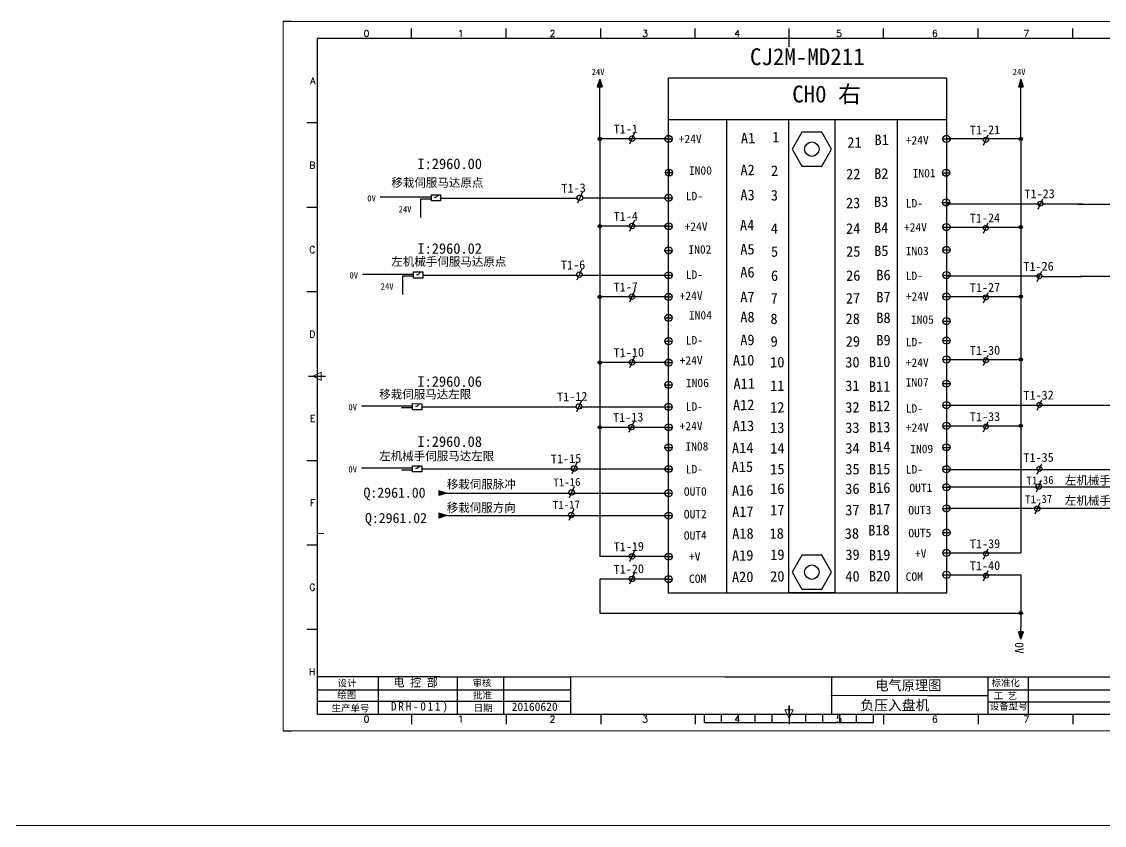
# Model space of a CAD drawing. Extents: x 2368 to 9674, y -1476 to 1321.
# Drawn here: x 2972 to 3614, y -358 to 118 of the extents above; entities that cross this region are included whole.
import ezdxf
from ezdxf.enums import TextEntityAlignment as Align

# ---------------------------------------------------------------- set-up
doc = ezdxf.new("R2010")
doc.units = 0
doc.header["$MEASUREMENT"] = 0
doc.linetypes.add('ACAD_ISO02W100', pattern=[15, 12, -3])
doc.layers.add('AE_BOR', color=1, linetype='Continuous')
doc.layers.add('SYMS', color=7, linetype='Continuous')
doc.styles.add('1', font='', dxfattribs={"height": 3.5})
doc.styles.add('WD', font='romans.shx', dxfattribs={"bigfont": 'gbcbig.shx'})
doc.styles.add('工程字', font='')
doc.styles.get('1').set_extended_font_data('FangSong_GB2312')
doc.styles.get('工程字').set_extended_font_data('SimSun')

# ---------------------------------------------------------------- blocks, each defined once
blk = doc.blocks.new('WDDOT')
blk.add_hatch(color=256).paths.add_polyline_path([(0.5, 0, 1), (-0.5, 0, 1)])
blk.add_circle((0, 0), 0.5)
blk = doc.blocks.new('gb_a2_a')
for p, q in [((584, 410), (25, 410)), ((25, 410), (25, 10)), ((584, 10), (584, 410)), ((25, 10), (584, 10))]:
    blk.add_line(p, q)
at = {"lineweight": 9, "ltscale": 0.1}
blk.add_line((25, 116.86), (29, 116.86), dxfattribs=at)
at = {"layer": 'AE_BOR', "lineweight": 30}
for p, q in [((10, 420), (4.93, 420)), ((594, 420), (584, 420)), ((4.93, 0), (10, 0)), ((594, 0), (584, 0))]:
    blk.add_line(p, q, dxfattribs=at)
at = {"layer": 'AE_BOR', "color": 1, "lineweight": 15}
for p, q in [((4.93, 420), (598.93, 420)), ((4.93, 0), (4.93, 420)), ((598.93, 420), (598.93, 0)), ((22.5, 210), (27.5, 212.5)), ((27.5, 212.5), (27.5, 207.5)), ((27.5, 207.5), (22.5, 210)), ((304.5, 7.5), (302, 12.5)), ((302, 12.5), (307, 12.5)), ((307, 12.5), (304.5, 7.5)), ((598.93, 0), (4.93, 0))]:
    blk.add_line(p, q, dxfattribs=at)
at = {"layer": 'AE_BOR'}
for p, q in [((81, 410), (81, 416)), ((137, 410), (137, 416)), ((193, 410), (193, 416)), ((249, 410), (249, 416)), ((304.5, 410), (304.5, 416)), ((360.5, 410), (360.5, 416)), ((416.5, 410), (416.5, 416)), ((472.5, 410), (472.5, 416)), ((528.5, 410), (528.5, 416)), ((25, 360), (19, 360)), ((584, 360), (590, 360)), ((25, 310), (19, 310)), ((584, 310), (590, 310)), ((25, 260), (19, 260)), ((584, 260), (590, 260)), ((25, 160), (19, 160)), ((584, 160), (590, 160)), ((25, 110), (19, 110)), ((584, 110), (590, 110)), ((25, 60), (19, 60)), ((584, 60), (590, 60)), ((81, 10), (81, 4)), ((137, 10), (137, 4)), ((193, 10), (193, 4)), ((249, 10), (249, 4)), ((304.5, 10), (304.5, 4)), ((360.5, 10), (360.5, 4)), ((416.5, 10), (416.5, 4)), ((472.5, 10), (472.5, 4)), ((528.5, 10), (528.5, 4))]:
    blk.add_line(p, q, dxfattribs=at)
at = {"layer": 'AE_BOR', "color": 2, "lineweight": 30}
for p, q in [((304.5, 405), (304.5, 415)), ((20, 210), (30, 210)), ((579, 210), (589, 210)), ((304.5, 10), (304.5, 15)), ((304.5, 15), (304.5, 5)), ((254.5, 5), (254.5, 10)), ((264.5, 5), (264.5, 10)), ((274.5, 5), (274.5, 10)), ((284.5, 5), (284.5, 10)), ((294.5, 5), (294.5, 10)), ((304.5, 10), (304.5, 5)), ((314.5, 5), (314.5, 10)), ((324.5, 5), (324.5, 10)), ((334.5, 5), (334.5, 10)), ((344.5, 5), (344.5, 10)), ((354.5, 5), (354.5, 10)), ((254.5, 5), (354.5, 5))]:
    blk.add_line(p, q, dxfattribs=at)
at = {"layer": 'AE_BOR', "style": 'WD'}
for s, p in [('0', (54.27, 411)), ('1', (110.12, 411)), ('2', (164.42, 411)), ('3', (219.22, 411)), ('4', (273.82, 411)), ('5', (334.12, 411)), ('6', (390.81, 411)), ('7', (445.01, 411)), ('8', (501.67, 411)), ('9', (559.4, 411)), ('0', (54.27, 5)), ('1', (110.12, 5)), ('2', (164.42, 5)), ('3', (219.22, 5)), ('4', (273.82, 5)), ('5', (334.12, 5)), ('6', (390.81, 5)), ('7', (445.01, 5)), ('8', (501.67, 5)), ('9', (559.4, 5))]:
    blk.add_text(s, height=4, dxfattribs=at).set_placement(p, align=Align.CENTER)
for s, p in [('A', (24, 385)), ('A', (588.05, 385)), ('B', (24, 335)), ('B', (587.67, 335)), ('C', (24, 285)), ('C', (587.86, 285)), ('D', (24, 235)), ('D', (587.67, 235)), ('E', (24, 185)), ('E', (587.48, 185)), ('F', (24, 135)), ('F', (587.48, 135)), ('F', (587.48, 135)), ('G', (24, 85)), ('G', (587.48, 84.56)), ('H', (24, 35)), ('H', (587.67, 35))]:
    blk.add_text(s, height=4, dxfattribs=at).set_placement(p, align=Align.MIDDLE_RIGHT)

msp = doc.modelspace()

# ---------------------------------------------------------------- hatches: boundary and pattern name
for points in [[(3314.77358, 84.18992), (3316.18836, 79.77523), (3313.35881, 79.77523)], [(3564.11026, 84.18992), (3565.52504, 79.77523), (3562.69548, 79.77523)], [(3223.97174, -160.89219), (3219.55704, -162.30696), (3219.55704, -159.47741)], [(3223.97174, -174.23095), (3219.55704, -175.64573), (3219.55704, -172.81617)], [(3564.22879, -247.41598), (3562.81401, -243.00129), (3565.64357, -243.00129)]]:
    msp.add_hatch(color=256).paths.add_polyline_path(points)
h = msp.add_hatch(color=256)
edge = h.paths.add_edge_path()
edge.add_arc((3314.77358, 48.87278), 0.9815, 0, 360)
h = msp.add_hatch(color=256)
edge = h.paths.add_edge_path()
edge.add_arc((3564.11026, 48.858), 0.9815, 0, 360)
h = msp.add_hatch(color=256)
edge = h.paths.add_edge_path()
edge.add_arc((3314.77358, -2.87779), 0.9815, 0, 360)
h = msp.add_hatch(color=256)
edge = h.paths.add_edge_path()
edge.add_arc((3564.11026, -3.31922), 0.9815, 0, 360)
h = msp.add_hatch(color=256)
edge = h.paths.add_edge_path()
edge.add_arc((3314.77358, -44.70688), 0.9815, 0, 360)
h = msp.add_hatch(color=256)
edge = h.paths.add_edge_path()
edge.add_arc((3564.11026, -44.51248), 0.9815, 0, 360)
h = msp.add_hatch(color=256)
edge = h.paths.add_edge_path()
edge.add_arc((3314.77358, -83.58208), 0.9815, 0, 360)
h = msp.add_hatch(color=256)
edge = h.paths.add_edge_path()
edge.add_arc((3564.11026, -81.74919), 0.9815, 0, 360)
h = msp.add_hatch(color=256)
edge = h.paths.add_edge_path()
edge.add_arc((3314.77358, -121.92654), 0.9815, 0, 360)
h = msp.add_hatch(color=256)
edge = h.paths.add_edge_path()
edge.add_arc((3564.11026, -120.99313), 0.9815, 0, 360)
h = msp.add_hatch(color=256)
edge = h.paths.add_edge_path()
edge.add_arc((3564.11026, -231.9212), 0.9815, 0, 360)

# ---------------------------------------------------------------- linework, layer by layer
for p, q in [((3314.77358, 84.18992), (3313.35881, 79.77523)), ((3314.77358, 84.18992), (3316.18836, 79.77523)), ((3564.11026, 84.18992), (3562.69548, 79.77523)), ((3564.11026, 84.18992), (3565.52504, 79.77523)), ((3313.35881, 79.77523), (3316.18836, 79.77523)), ((3314.77358, 48.858), (3314.77358, 79.77523)), ((3562.69548, 79.77523), (3565.52504, 79.77523)), ((3564.11026, 48.858), (3564.11026, 79.77523)), ((3355.5478, 60.34545), (3520.0968, 60.34545)), ((3335.436, 52.50679), (3332.42311, 45.76276)), ((3542.06049, 45.20554), (3544.89481, 51.33757)), ((3356.09841, 48.858), (3314.77358, 48.858)), ((3314.77358, 48.858), (3314.77358, -2.87779)), ((3564.11026, 48.858), (3520.0968, 48.84411)), ((3564.11026, 48.858), (3564.11026, -3.31922)), ((3215.11079, 14.35228), (3184.83806, 14.35228)), ((3215.10493, 12.16395), (3215.11463, 15.78524)), ((3215.11463, 15.78524), (3220.54023, 15.77071)), ((3220.54023, 15.77071), (3220.53054, 12.14942)), ((3220.53496, 13.8014), (3277.26344, 13.8014)), ((3275.80658, 13.76715), (3301.73059, 13.76715)), ((3304.54166, 17.50871), (3301.52878, 10.76468)), ((3356.2031, 13.85992), (3304.54166, 13.85992)), ((3574.39774, 7.33058), (3577.23205, 13.46261)), ((3220.53054, 12.14942), (3215.10493, 12.16395)), ((3519.90886, 10.45385), (3575.84136, 10.45385)), ((3576.63031, 10.35504), (3600.71679, 10.35504)), ((3597.84816, 10.22359), (3640.39022, 10.22359)), ((3335.436, 0.77099), (3332.42311, -5.97303)), ((3355.8231, -2.87779), (3314.77358, -2.87779)), ((3314.77358, -2.87779), (3314.77358, -198.50468)), ((3520.0968, -3.31922), (3564.11026, -3.31922)), ((3542.06049, -6.96474), (3544.89481, -0.83271)), ((3564.11026, -3.31922), (3564.11026, -196.26363)), ((3204.55649, -31.32537), (3174.28375, -31.32537)), ((3204.55063, -33.5137), (3204.56033, -29.89241)), ((3204.56033, -29.89241), (3209.98593, -29.90693)), ((3209.98593, -29.90693), (3209.97623, -33.52823)), ((3275.49264, -31.77021), (3301.72908, -31.77021)), ((3304.22772, -28.02866), (3301.21483, -34.77268)), ((3355.8231, -31.93357), (3303.32849, -31.93357)), ((3573.78142, -35.61952), (3576.61574, -29.48749)), ((3209.97623, -33.52823), (3204.55063, -33.5137)), ((3520.0968, -32.29216), (3575.31938, -32.29216)), ((3576.07282, -32.64409), (3600.10047, -32.64409)), ((3640.26443, -32.6133), (3599.30605, -32.55315)), ((3314.77358, -44.70688), (3314.77358, -44.70688)), ((3335.436, -41.0581), (3332.42311, -47.80212)), ((3542.06049, -48.158), (3544.89481, -42.02597)), ((3564.11026, -44.51248), (3564.11026, -44.51248)), ((3335.436, -79.9333), (3332.42311, -86.67732)), ((3542.06049, -85.39471), (3544.89481, -79.26268)), ((3564.11026, -81.74919), (3564.11026, -81.74919)), ((3314.77358, -83.58208), (3314.77358, -83.58208)), ((3203.95441, -111.52449), (3203.9641, -107.9032)), ((3203.9641, -107.9032), (3209.38971, -107.91773)), ((3209.38971, -107.91773), (3209.38001, -111.53902)), ((3303.95241, -106.06659), (3300.93953, -112.81062)), ((3520.0968, -108.87191), (3600.11041, -108.87191)), ((3573.78142, -111.80087), (3576.61574, -105.66884)), ((3203.96027, -109.33616), (3173.68753, -109.33616)), ((3209.38001, -111.53902), (3203.95441, -111.52449)), ((3209.38486, -109.72837), (3279.47504, -109.79567)), ((3275.21734, -109.80814), (3301.09023, -109.80814)), ((3355.5478, -109.97151), (3303.05319, -109.97151)), ((3335.08777, -118.27775), (3332.07489, -125.02178)), ((3542.06049, -124.63865), (3544.89481, -118.50662)), ((3564.11026, -120.99313), (3564.11026, -120.99313)), ((3314.77358, -121.92654), (3314.77358, -121.92654)), ((3203.96027, -146.13346), (3173.68753, -146.13346)), ((3203.95441, -148.32179), (3203.9641, -144.7005)), ((3203.9641, -144.7005), (3209.38971, -144.71503)), ((3209.38971, -144.71503), (3209.38001, -148.33632)), ((3209.38486, -146.52567), (3282.26501, -146.59297)), ((3275.21734, -146.54366), (3301.28372, -146.54366)), ((3301.17986, -142.80211), (3298.16697, -149.54613)), ((3355.5478, -146.70702), (3300.78752, -146.70702)), ((3520.0968, -146.84621), (3600.11041, -146.84621)), ((3573.78142, -149.69756), (3576.61574, -143.56553)), ((3209.38001, -148.33632), (3203.95441, -148.32179)), ((3576.26569, -153.48675), (3573.25281, -160.23078)), ((3223.97174, -160.89219), (3219.55704, -159.47741)), ((3219.55704, -159.47741), (3219.55704, -162.30696)), ((3299.73258, -156.98727), (3296.71969, -163.73129)), ((3649.67287, -157.39167), (3520.0968, -157.39167)), ((3223.97174, -160.89219), (3219.55704, -162.30696)), ((3223.97174, -160.89219), (3355.5478, -160.89219)), ((3575.39845, -166.57284), (3572.38556, -173.31687)), ((3223.97174, -174.23095), (3219.55704, -172.81617)), ((3219.55704, -172.81617), (3219.55704, -175.64573)), ((3299.44351, -170.32603), (3296.43062, -177.07006)), ((3649.67287, -169.93423), (3520.0968, -169.93423)), ((3223.97174, -174.23095), (3219.55704, -175.64573)), ((3223.97174, -174.23095), (3355.5478, -174.23095)), ((3355.5478, -198.50468), (3314.77358, -198.50468)), ((3335.436, -194.85589), (3332.42311, -201.59992)), ((3520.12465, -196.26363), (3564.11026, -196.26363)), ((3542.07442, -199.90915), (3544.90873, -193.77712)), ((3335.436, -208.1512), (3332.42311, -214.89523)), ((3520.0968, -209.25561), (3564.11026, -209.25561)), ((3542.07442, -212.90113), (3544.90873, -206.7691)), ((3564.11026, -209.25561), (3564.11026, -240.45691)), ((3355.5478, -211.79998), (3314.77358, -211.79998)), ((3314.77358, -211.79998), (3314.77358, -231.9212)), ((3564.11026, -231.9212), (3564.11026, -231.9212)), ((3564.22879, -247.41598), (3562.81401, -243.00129)), ((3565.64357, -243.00129), (3562.81401, -243.00129)), ((3564.11026, -243.00129), (3564.11026, -240.45691)), ((3564.22879, -247.41598), (3565.64357, -243.00129)), ((3219.82611, -269.68951), (3147.39512, -269.68951)), ((3147.39512, -269.68951), (3147.39512, -291.68661)), ((3183.66859, -269.68951), (3183.66859, -291.68661)), ((3219.82611, -269.68951), (3297.43722, -269.68951)), ((3230.4306, -269.68951), (3230.4306, -291.68661)), ((3257.87675, -269.68951), (3257.87675, -291.68951)), ((3297.43722, -269.68951), (3297.43722, -291.68661)), ((3388.92828, -269.68951), (3508.82828, -269.68951)), ((3451.99367, -269.68951), (3451.99367, -291.68661)), ((3508.82828, -269.68951), (3646.39946, -269.68951)), ((3544.62283, -269.68951), (3544.62283, -291.68661)), ((3508.82828, -280.68951), (3544.59191, -280.68951)), ((3147.39512, -291.68661), (3706.39512, -291.68661))]:
    msp.add_line(p, q)
at = {"lineweight": -3}
for p, q in [((3389.90278, 60.34545), (3389.90278, -220.22624)), ((3490.84104, 60.34545), (3490.84104, -220.22624)), ((3353.42776, 48.858), (3357.66785, 48.858)), ((3355.5478, 50.97805), (3355.5478, 46.73796)), ((3517.97676, 48.84411), (3522.21685, 48.84411)), ((3520.0968, 50.96416), (3520.0968, 46.72407)), ((3353.70306, 28.89992), (3357.94315, 28.89992)), ((3355.8231, 31.01997), (3355.8231, 26.77988)), ((3517.78881, 28.8361), (3522.0289, 28.8361)), ((3519.90886, 30.95614), (3519.90886, 26.71605)), ((3353.42776, 14.01528), (3357.66785, 14.01528)), ((3355.5478, 16.13532), (3355.5478, 11.89523)), ((3519.90886, 13.4006), (3519.90886, 9.16051)), ((3517.78881, 11.28055), (3522.0289, 11.28055)), ((3353.42776, -2.87779), (3357.66785, -2.87779)), ((3355.5478, -0.75775), (3355.5478, -4.99783)), ((3517.97676, -3.31922), (3522.21685, -3.31922)), ((3520.0968, -1.19917), (3520.0968, -5.43926)), ((3353.42776, -17.16357), (3357.66785, -17.16357)), ((3355.5478, -15.04353), (3355.5478, -19.28362)), ((3517.97676, -16.88216), (3522.21685, -16.88216)), ((3520.0968, -14.76212), (3520.0968, -19.00221)), ((3209.97623, -31.76736), (3279.47584, -31.76736)), ((3353.42776, -31.89429), (3357.66785, -31.89429)), ((3355.5478, -29.77424), (3355.5478, -34.01433)), ((3517.97676, -31.78738), (3522.21685, -31.78738)), ((3520.0968, -29.66733), (3520.0968, -33.90742)), ((3355.5478, -44.70688), (3314.77358, -44.70688)), ((3353.42776, -44.70688), (3357.66785, -44.70688)), ((3355.5478, -42.58684), (3355.5478, -46.82692)), ((3517.97676, -44.51248), (3522.21685, -44.51248)), ((3520.0968, -42.39244), (3520.0968, -46.63253)), ((3520.0968, -44.51248), (3564.11026, -44.51248)), ((3353.42776, -57.14262), (3357.66785, -57.14262)), ((3355.5478, -55.02258), (3355.5478, -59.26267)), ((3520.0968, -56.89907), (3520.0968, -61.13916)), ((3517.97676, -59.01911), (3522.21685, -59.01911)), ((3355.5478, -68.77726), (3355.5478, -73.01735)), ((3520.0968, -68.43105), (3520.0968, -72.67114)), ((3353.42776, -70.89731), (3357.66785, -70.89731)), ((3517.97676, -70.55109), (3522.21685, -70.55109)), ((3355.5478, -81.46203), (3355.5478, -85.70212)), ((3517.97676, -81.74919), (3522.21685, -81.74919)), ((3520.0968, -79.62915), (3520.0968, -83.86924)), ((3520.0968, -81.74919), (3564.11026, -81.74919)), ((3355.5478, -83.58208), (3314.77358, -83.58208)), ((3353.42776, -83.58208), (3357.66785, -83.58208)), ((3355.5478, -94.65146), (3355.5478, -98.89155)), ((3517.97676, -96.05191), (3522.21685, -96.05191)), ((3520.0968, -93.93186), (3520.0968, -98.17195)), ((3353.42776, -96.77151), (3357.66785, -96.77151)), ((3355.5478, -107.65247), (3355.5478, -111.89256)), ((3517.97676, -108.77703), (3522.21685, -108.77703)), ((3520.0968, -106.65698), (3520.0968, -110.89707)), ((3353.42776, -109.77252), (3357.66785, -109.77252)), ((3355.5478, -119.80649), (3355.5478, -124.04658)), ((3517.97676, -120.99313), (3522.21685, -120.99313)), ((3520.0968, -118.87309), (3520.0968, -123.11318)), ((3520.0968, -120.99313), (3564.11026, -120.99313)), ((3355.5478, -121.92654), (3314.77358, -121.92654)), ((3353.42776, -121.92654), (3357.66785, -121.92654)), ((3353.42776, -133.79702), (3357.66785, -133.79702)), ((3355.5478, -131.67698), (3355.5478, -135.91707)), ((3517.97676, -133.78621), (3522.21685, -133.78621)), ((3520.0968, -131.66616), (3520.0968, -135.90625)), ((3353.42776, -146.60961), (3357.66785, -146.60961)), ((3355.5478, -144.48957), (3355.5478, -148.72966)), ((3517.97676, -146.76582), (3522.21685, -146.76582)), ((3520.0968, -144.64578), (3520.0968, -148.88587)), ((3355.5478, -158.77214), (3355.5478, -163.01223)), ((3517.97676, -157.39167), (3522.21685, -157.39167)), ((3520.0968, -155.27162), (3520.0968, -159.51171)), ((3353.42776, -160.89219), (3357.66785, -160.89219)), ((3355.5478, -172.1109), (3355.5478, -176.35099)), ((3517.97676, -169.93423), (3522.21685, -169.93423)), ((3520.0968, -167.81418), (3520.0968, -172.05427)), ((3353.42776, -174.23095), (3357.66785, -174.23095)), ((3517.97676, -184.27736), (3522.21685, -184.27736)), ((3520.0968, -182.15732), (3520.0968, -186.39741)), ((3353.42776, -198.50468), (3357.66785, -198.50468)), ((3355.5478, -196.38463), (3355.5478, -200.62472)), ((3518.00461, -196.26363), (3522.24469, -196.26363)), ((3520.12465, -194.14358), (3520.12465, -198.38367)), ((3355.5478, -209.67994), (3355.5478, -213.92003)), ((3518.00461, -209.25561), (3522.24469, -209.25561)), ((3520.12465, -207.13556), (3520.12465, -211.37565)), ((3353.42776, -211.79998), (3357.66785, -211.79998)), ((3314.77358, -231.9212), (3564.11026, -231.9212))]:
    msp.add_line(p, q, dxfattribs=at)
at = {"linetype": 'ACAD_ISO02W100'}
for p, q in [((3215.10788, 13.26311), (3208.59008, 13.28056)), ((3208.63453, 13.28044), (3208.60544, 2.41798)), ((3216.86974, 14.34757), (3217.9176, 14.34476)), ((3217.9176, 14.34476), (3219.15656, 15.623)), ((3206.31544, -31.33008), (3207.3633, -31.33288)), ((3207.3633, -31.33288), (3208.60226, -30.05464)), ((3198.03578, -32.39708), (3198.00669, -43.25955)), ((3204.55357, -32.41453), (3198.03578, -32.39708)), ((3206.76708, -109.34368), (3208.00603, -108.06544)), ((3203.95735, -110.42533), (3197.43956, -110.40787)), ((3205.71922, -109.34087), (3206.76708, -109.34368)), ((3203.95735, -147.22263), (3197.43956, -147.20517)), ((3205.71922, -146.13817), (3206.76708, -146.14098)), ((3206.76708, -146.14098), (3208.00603, -144.86274))]:
    msp.add_line(p, q, dxfattribs=at)
at = {"lineweight": -3, "ltscale": 0.5}
for p, q in [((3597.71791, -108.87538), (3639.99492, -108.87538)), ((3599.11452, -146.86359), (3640.00821, -146.86359))]:
    msp.add_line(p, q, dxfattribs=at)
at = {"lineweight": 9, "ltscale": 0.1}
for p, q in [((3297.43722, -269.68951), (3388.92828, -269.68951)), ((3451.62549, -280.68951), (3508.82828, -280.68951))]:
    msp.add_line(p, q, dxfattribs=at)
at = {"color": 0, "ltscale": 2}
for p, q in [((3568.51066, -269.68951), (3568.51066, -291.68661)), ((3147.39512, -277.37327), (3297.43722, -277.31327)), ((3544.70459, -277.44457), (3706.39512, -277.38166)), ((3147.39512, -284.07105), (3297.43722, -284.07105)), ((3544.59191, -284.40997), (3706.39512, -284.40997))]:
    msp.add_line(p, q, dxfattribs=at)
at = {"lineweight": 0}
msp.add_line((4800.80667, -357.62209), (2367.8022, -357.62209), dxfattribs=at)
for points in [[(3355.5478, 85.1133), (3520.0968, 85.1133), (3520.0968, -220.22624), (3355.5478, -220.22624)], [(3426.70925, 60.34545), (3454.10684, 60.34545), (3454.10684, -219.83349), (3426.70925, -219.83349)], [(3434.53568, 52.9491), (3428.67252, 42.79381), (3434.53568, 32.63851), (3446.262, 32.63851), (3452.12516, 42.79381), (3446.262, 52.9491)], [(3434.53568, -197.5296), (3428.67252, -207.68489), (3434.53568, -217.84018), (3446.262, -217.84018), (3452.12516, -207.68489), (3446.262, -197.5296)]]:
    msp.add_lwpolyline(points, close=True)
for centre, radius in [((3314.77358, 48.87278), 0.9815), ((3440.39884, 42.79381), 4.2847), ((3564.11026, 48.858), 0.9815), ((3314.77358, -2.87779), 0.9815), ((3564.11026, -3.31922), 0.9815), ((3314.77358, -44.70688), 0.9815), ((3564.11026, -44.51248), 0.9815), ((3314.77358, -83.58208), 0.9815), ((3564.11026, -81.74919), 0.9815), ((3314.77358, -121.92654), 0.9815), ((3564.11026, -120.99313), 0.9815), ((3440.39884, -207.68489), 4.2847), ((3564.11026, -231.9212), 0.9815)]:
    msp.add_circle(centre, radius)
at = {"color": 6}
for centre, radius in [((3333.90221, 49.01007), 1.61389), ((3543.50412, 48.38527), 1.47601), ((3303.00787, 14.01199), 1.61389), ((3575.84136, 10.51031), 1.47601), ((3333.90221, -2.72572), 1.61389), ((3543.50412, -3.785), 1.47601), ((3302.69393, -31.52537), 1.61389), ((3575.22505, -32.43978), 1.47601), ((3333.90221, -44.55481), 1.61389), ((3543.50412, -44.97827), 1.47601), ((3333.90221, -83.43001), 1.61389), ((3543.50412, -82.21498), 1.47601), ((3302.41863, -109.56331), 1.61389), ((3575.22505, -108.62113), 1.47601), ((3333.55399, -121.77447), 1.61389), ((3543.50412, -121.45892), 1.47601), ((3299.64607, -146.29882), 1.61389), ((3575.22505, -146.51783), 1.47601), ((3298.19879, -160.48399), 1.61389), ((3574.73191, -156.98347), 1.61389), ((3297.90972, -173.82275), 1.61389), ((3573.86466, -170.06956), 1.61389), ((3333.90221, -198.35261), 1.61389), ((3543.51804, -196.72941), 1.47601), ((3333.90221, -211.64792), 1.61389), ((3543.51804, -209.72139), 1.47601)]:
    msp.add_circle(centre, radius, dxfattribs=at)
at = {"lineweight": -3}
for centre in [(3355.5478, 48.858), (3520.0968, 48.84411), (3355.8231, 28.89992), (3519.90886, 28.8361), (3355.5478, 14.01528), (3519.90886, 11.28055), (3355.5478, -2.87779), (3520.0968, -3.31922), (3355.5478, -17.16357), (3520.0968, -16.88216), (3355.5478, -31.89429), (3520.0968, -31.78738), (3355.5478, -44.70688), (3520.0968, -44.51248), (3355.5478, -57.14262), (3520.0968, -59.01911), (3355.5478, -70.89731), (3520.0968, -70.55109), (3355.5478, -83.58208), (3520.0968, -81.74919), (3355.5478, -96.77151), (3520.0968, -96.05191), (3355.5478, -109.77252), (3520.0968, -108.77703), (3355.5478, -121.92654), (3520.0968, -120.99313), (3355.5478, -133.79702), (3520.0968, -133.78621), (3355.5478, -146.60961), (3520.0968, -146.76582), (3355.5478, -160.89219), (3520.0968, -157.39167), (3355.5478, -174.23095), (3520.0968, -169.93423), (3520.0968, -184.27736), (3355.5478, -198.50468), (3520.12465, -196.26363), (3355.5478, -211.79998), (3520.12465, -209.25561)]:
    msp.add_circle(centre, 2.12004, dxfattribs=at)

# ---------------------------------------------------------------- block references
msp.add_blockref('gb_a2_a', (3122.39512, -301.68661))
at = {"layer": 'SYMS', "color": 0, "lineweight": -3, "xscale": 1.247999999999593, "yscale": 1.248000000000047, "zscale": 1.248}
msp.add_blockref('WDDOT', (3314.77358, 48.87278), dxfattribs=at)
at = {"layer": 'SYMS', "lineweight": -3, "xscale": 1.247999999999593, "yscale": 1.248000000000047, "zscale": 1.248}
msp.add_blockref('WDDOT', (3314.77358, 48.87278), dxfattribs=at)

# ---------------------------------------------------------------- texts
at = {"attachment_point": 1}
for s, insert, char_height, width in [('{\\fFangSong|b0|i0|c134|p49;CJ2M-MD211}', (3403.73781, 102.53663), 9.984, 116.5378206), ('24V', (3309.98874, 90.44929), 3.744, 11.3192905), ('24V', (3559.32541, 90.44929), 3.744, 11.3192905), ('{\\fFangSong|b0|i0|c134|p49;CH0 右}', (3428.74566, 80.46282), 9.984, 116.5378206), ('I:2960.00', (3206.84135, 37.26599), 6.24, 35.3327257), ('{\\fSimSun|b0|i0|c134|p2;移栽伺服马达原点}', (3191.40493, 25.46078), 4.992, 74.6987229), ('0V', (3177.10784, 15.55885), 3.744, 13.6355845), ('24V', (3195.66943, 9.10838), 3.744, 13.6355845), ('I:2960.02', (3206.84135, -12.90677), 6.24, 35.3327257), ('{\\fSimSun|b0|i0|c134|p2;左机械手伺服马达原点}', (3191.40493, -21.29349), 4.992, 74.6987229), ('0V', (3166.55354, -30.11879), 3.744, 13.6355845), ('24V', (3185.07069, -36.56914), 3.744, 13.6355845), ('I:2960.06', (3206.84135, -91.66633), 6.24, 35.3327257), ('{\\fSimSun|b0|i0|c134|p2;移栽伺服马达左限}', (3184.21333, -99.89126), 4.992, 72.7333468), ('0V', (3165.95731, -108.12959), 3.744, 13.6355845), ('I:2960.08', (3206.84135, -127.25398), 6.24, 35.3327257), ('{\\fSimSun|b0|i0|c134|p2;左机械手伺服马达左限}', (3184.21333, -136.4363), 4.992, 72.7333468), ('0V', (3165.95731, -144.92689), 3.744, 13.6355845), ('{\\fSimSun|b0|i0|c134|p2;移栽伺服脉冲}', (3224.24425, -153.15993), 4.992, 59.9009035), ('{\\fSimSun|b0|i0|c134|p2;左机械手伺服脉冲}', (3590.21654, -150.88505), 4.992, 59.9009035), ('Q:2961.00', (3174.90883, -157.60031), 6, 35.3327257), ('{\\fSimSun|b0|i0|c134|p2;移栽伺服方向}', (3224.17879, -167.01419), 4.992, 55.3724842), ('{\\fSimSun|b0|i0|c134|p2;左机械手伺服方向}', (3590.24051, -162.84357), 4.992, 55.3724842), ('Q:2961.02', (3175.76883, -172.6332), 6, 35.3327257), ('{\\fNSimSun|b0|i0|c134|p49;\\T1.28;DRH-011)}', (3191.06761, -284.62741), 5, 54.8717829)]:
    msp.add_mtext(s, dxfattribs=dict(at, insert=insert, char_height=char_height, width=width))
at = {"width": 11.675699, "attachment_point": 1, "rotation": 0.91211314, "style": '1'}
for s, insert, char_height in [('+24V', (3361.53684, 51.29144), 4.992), ('{\\fSimSun|b0|i0|c134|p2;A1}', (3398.30753, 52.44136), 6.24), ('{\\fSimSun|b0|i0|c134|p2;1}', (3416.84876, 53.04005), 6.24), ('{\\fFangSong|b0|i0|c134|p49;B1}', (3477.45339, 51.39074), 6.24), ('{\\fSimSun|b0|i0|c134|p2;21}', (3461.34571, 49.84473), 6.24), ('+24V', (3495.96958, 50.48081), 4.992), ('IN00', (3367.59088, 32.53641), 4.992), ('{\\fSimSun|b0|i0|c134|p2;A2}', (3398.0456, 33.53604), 6.24), ('{\\fSimSun|b0|i0|c134|p2;2}', (3416.16955, 33.14882), 6.24), ('{\\fSimSun|b0|i0|c134|p2;22}', (3460.66649, 31.15174), 6.24), ('{\\fSimSun|b0|i0|c134|p2;B2}', (3477.26544, 31.38272), 6.24), ('IN01', (3500.08533, 30.9466), 4.992), ('{\\fFangSong|b0|i0|c134|p49;A3}', (3398.02432, 18.72527), 6.24), ('{\\fSimSun|b0|i0|c134|p2;3}', (3416.06897, 18.61061), 6.24), ('{\\fSimSun|b0|i0|c134|p2;23}', (3460.56591, 13.99586), 6.24), ('{\\fFangSong|b0|i0|c134|p49;B3}', (3477.16487, 14.71241), 6.24), ('{\\fFangSong|b0|i0|c134|p49;A4}', (3397.77294, 0.86536), 6.24), ('+24V', (3365.03179, -0.6456), 4.992), ('{\\fSimSun|b0|i0|c134|p2;4}', (3416.05497, -1.13692), 6.24), ('{\\fSimSun|b0|i0|c134|p2;24}', (3460.55191, -1.13692), 6.24), ('{\\fSimSun|b0|i0|c134|p2;B4}', (3477.15086, -0.68698), 6.24), ('+24V', (3494.91791, -1.0569), 4.992), ('IN02', (3367.29288, -14.21501), 4.992), ('{\\fFangSong|b0|i0|c134|p49;A5}', (3397.95056, -13.42042), 6.24), ('{\\fSimSun|b0|i0|c134|p2;5}', (3416.14335, -14.7254), 6.24), ('{\\fSimSun|b0|i0|c134|p2;25}', (3460.64029, -14.7254), 6.24), ('{\\fSimSun|b0|i0|c134|p2;B5}', (3477.23925, -14.33554), 6.24), ('IN03', (3495.96958, -15.08852), 4.992), ('{\\fFangSong|b0|i0|c134|p49;A6}', (3397.95056, -27.00989), 6.24), ('{\\fSimSun|b0|i0|c134|p2;6}', (3416.14335, -28.97746), 6.24), ('{\\fSimSun|b0|i0|c134|p2;26}', (3460.64029, -28.97746), 6.24), ('{\\fSimSun|b0|i0|c134|p2;B6}', (3478.52823, -28.66583), 6.24), ('+24V', (3362.08711, -41.65677), 4.992), ('{\\fFangSong|b0|i0|c134|p49;A7}', (3397.95056, -41.66592), 6.24), ('{\\fSimSun|b0|i0|c134|p2;7}', (3415.97553, -42.41234), 6.24), ('{\\fSimSun|b0|i0|c134|p2;27}', (3460.47248, -42.41234), 6.24), ('{\\fSimSun|b0|i0|c134|p2;B7}', (3478.52823, -41.71661), 6.24), ('+24V', (3495.96958, -42.0263), 4.992), ('IN04', (3367.59088, -53.19137), 4.992), ('{\\fFangSong|b0|i0|c134|p49;A8}', (3397.95056, -53.54124), 6.24), ('{\\fSimSun|b0|i0|c134|p2;8}', (3415.81598, -54.54786), 6.24), ('{\\fSimSun|b0|i0|c134|p2;28}', (3460.31293, -54.54786), 6.24), ('{\\fSimSun|b0|i0|c134|p2;B8}', (3478.52823, -53.9667), 6.24), ('IN05', (3499.0319, -55.77346), 4.992), ('{\\fFangSong|b0|i0|c134|p49;A9}', (3397.95056, -67.0719), 6.24), ('{\\fSimSun|b0|i0|c134|p2;9}', (3415.91392, -67.94188), 6.24), ('{\\fSimSun|b0|i0|c134|p2;29}', (3460.41086, -67.94188), 6.24), ('{\\fSimSun|b0|i0|c134|p2;B9}', (3478.52823, -67.19601), 6.24), ('+24V', (3362.08711, -79.89357), 4.992), ('{\\fFangSong|b0|i0|c134|p49;A10}', (3393.57463, -79.15969), 6.24), ('{\\fSimSun|b0|i0|c134|p2;10}', (3415.64188, -80.28691), 6.24), ('{\\fSimSun|b0|i0|c134|p2;30}', (3460.13882, -80.28691), 6.24), ('{\\fSimSun|b0|i0|c134|p2;B10}', (3474.12949, -80.10538), 6.24), ('+24V', (3495.96958, -81.21307), 4.992), ('IN06', (3365.80282, -93.26799), 4.992), ('{\\fFangSong|b0|i0|c134|p49;A11}', (3393.9266, -92.99526), 6.24), ('{\\fSimSun|b0|i0|c134|p2;11}', (3415.64188, -94.19182), 6.24), ('{\\fSimSun|b0|i0|c134|p2;31}', (3460.13882, -94.19182), 6.24), ('{\\fSimSun|b0|i0|c134|p2;B11}', (3474.12949, -94.76339), 6.24), ('IN07', (3495.96958, -92.87607), 4.992), ('{\\fFangSong|b0|i0|c134|p49;A12}', (3393.62533, -105.62395), 6.24), ('{\\fSimSun|b0|i0|c134|p2;12}', (3415.64188, -107.00649), 6.24), ('{\\fSimSun|b0|i0|c134|p2;32}', (3460.13882, -107.00649), 6.24), ('{\\fSimSun|b0|i0|c134|p2;B12}', (3474.12949, -106.25764), 6.24), ('+24V', (3362.08711, -118.72344), 4.992), ('{\\fFangSong|b0|i0|c134|p49;A13}', (3393.45103, -118.03884), 6.24), ('{\\fSimSun|b0|i0|c134|p2;13}', (3415.64188, -119.06702), 6.24), ('{\\fSimSun|b0|i0|c134|p2;33}', (3460.13882, -119.06702), 6.24), ('{\\fSimSun|b0|i0|c134|p2;B13}', (3474.12949, -118.7681), 6.24), ('+24V', (3495.96958, -119.64894), 4.992), ('IN08', (3365.50479, -130.81441), 4.992), ('{\\fFangSong|b0|i0|c134|p49;A14}', (3393.03269, -131.05267), 6.24), ('{\\fSimSun|b0|i0|c134|p2;14}', (3415.69585, -131.23831), 6.24), ('{\\fSimSun|b0|i0|c134|p2;34}', (3460.1928, -131.23831), 6.24), ('{\\fSimSun|b0|i0|c134|p2;B14}', (3474.12949, -130.39471), 6.24), ('IN09', (3498.6491, -132.36433), 4.992), ('{\\fFangSong|b0|i0|c134|p49;A15}', (3392.81202, -142.28376), 6.24), ('{\\fSimSun|b0|i0|c134|p2;15}', (3415.66801, -143.64109), 6.24), ('{\\fSimSun|b0|i0|c134|p2;35}', (3460.16495, -143.64109), 6.24), ('{\\fSimSun|b0|i0|c134|p2;B15}', (3474.12949, -143.60699), 6.24), ('OUT0', (3364.55076, -157.51736), 4.992), ('{\\fFangSong|b0|i0|c134|p49;A16}', (3393.03269, -156.28407), 6.24), ('{\\fSimSun|b0|i0|c134|p2;16}', (3415.64188, -155.225), 6.24), ('{\\fSimSun|b0|i0|c134|p2;36}', (3460.13882, -155.225), 6.24), ('{\\fSimSun|b0|i0|c134|p2;B16}', (3474.12949, -154.63347), 6.24), ('OUT1', (3498.12026, -155.41786), 4.992), ('OUT2', (3364.55076, -170.94915), 4.992), ('{\\fFangSong|b0|i0|c134|p49;A17}', (3393.11701, -168.83084), 6.24), ('{\\fSimSun|b0|i0|c134|p2;17}', (3415.64188, -167.82959), 6.24), ('{\\fSimSun|b0|i0|c134|p2;37}', (3460.13882, -167.82959), 6.24), ('{\\fSimSun|b0|i0|c134|p2;B17}', (3474.12949, -167.38653), 6.24), ('OUT3', (3497.48265, -168.55794), 4.992), ('OUT4', (3364.55076, -183.51711), 4.992), ('{\\fFangSong|b0|i0|c134|p49;A18}', (3393.14159, -181.78095), 6.24), ('{\\fSimSun|b0|i0|c134|p2;18}', (3415.29185, -181.72539), 6.24), ('{\\fSimSun|b0|i0|c134|p2;38}', (3459.78879, -181.72539), 6.24), ('{\\fSimSun|b0|i0|c134|p2;B18}', (3473.77946, -179.82006), 6.24), ('OUT5', (3497.5154, -182.11363), 4.992), ('+V', (3367.61103, -196.06489), 4.992), ('{\\fFangSong|b0|i0|c134|p49;A19}', (3393.03269, -194.74575), 6.24), ('{\\fSimSun|b0|i0|c134|p2;19}', (3415.69585, -194.27362), 6.24), ('{\\fSimSun|b0|i0|c134|p2;39}', (3460.1928, -194.27362), 6.24), ('{\\fSimSun|b0|i0|c134|p2;B19}', (3474.12949, -194.49036), 6.24), ('+V', (3501.43159, -194.28168), 4.992), ('COM', (3367.61103, -209.1377), 4.992), ('{\\fFangSong|b0|i0|c134|p49;A20}', (3393.03269, -207.44485), 6.24), ('{\\fSimSun|b0|i0|c134|p2;20}', (3415.66801, -207.07345), 6.24), ('{\\fSimSun|b0|i0|c134|p2;40}', (3460.16495, -207.07345), 6.24), ('{\\fSimSun|b0|i0|c134|p2;B20}', (3474.12949, -206.98107), 6.24), ('COM', (3495.91238, -207.89481), 4.992)]:
    msp.add_mtext(s, dxfattribs=dict(at, insert=insert, char_height=char_height))
at = {"attachment_point": 1}
for s, insert, char_height, width, rotation in [('LD-', (3365.69865, 17.46728), 5, 11.675699, 0.91211314), ('LD-', (3495.96958, 13.19234), 4.992, 11.675699, 0.91211314), ('LD-', (3365.69865, -29.08272), 5, 11.675699, 0.91211314), ('LD-', (3495.96958, -29.76766), 4.992, 11.675699, 0.91211314), ('LD-', (3365.69865, -67.92272), 5, 11.675699, 0.91211314), ('LD-', (3495.96958, -68.98766), 4.992, 11.675699, 0.91211314), ('LD-', (3365.69865, -107.18272), 5, 11.675699, 0.91211314), ('LD-', (3495.96958, -108.28766), 4.992, 11.675699, 0.91211314), ('LD-', (3365.69865, -144.26272), 5, 11.675699, 0.91211314), ('LD-', (3495.96958, -144.38766), 4.992, 11.675699, 0.91211314), ('0V', (3565.76646, -249.16045), 4.992, 16.7545292, 270)]:
    msp.add_mtext(s, dxfattribs=dict(at, insert=insert, char_height=char_height, width=width, rotation=rotation))
at = {"color": 0, "ltscale": 2, "attachment_point": 1}
for s, insert, char_height, width in [('设计', (3159.55584, -271.44559), 4, 19.3450259), ('电 控 部', (3192.64991, -270.47336), 5, 34.8313606), ('审核', (3239.42719, -271.26793), 4, 25.507459), ('电气原理图', (3478.04511, -271.69289), 6, 43.9128196), ('标准化', (3546.78251, -271.27044), 4, 23.3399102), ('{\\C256;绘图}', (3159.34886, -278.3733), 4, 19.3450259), ('批准', (3239.75897, -278.59445), 4, 25.507459), ('工 艺', (3548.03858, -278.89266), 4, 19.3450259), ('生产单号', (3155.97683, -286.20465), 4, 25.1533682), ('日期', (3240.14289, -286.09969), 4, 25.507459), ('20160620', (3262.65261, -284.89012), 5, 25.507459), ('{\\fSimSun|b0|i0|c134|p2;负压入盘机}', (3469.08186, -283.50496), 6, 59.179755), ('设备型号', (3545.7699, -285.15317), 4, 31.672048)]:
    msp.add_mtext(s, dxfattribs=dict(at, insert=insert, char_height=char_height, width=width))
at = {"layer": 'SYMS', "lineweight": -3}
for s, rotation, p in [('T1-21', 0.87622458, (3534.00279, 51.45201)), ('T1-23', 0.87622458, (3566.34004, 13.57705)), ('T1-24', 0.87622458, (3534.00279, -0.71826)), ('T1-6', 1.61066792, (3291.88671, -28.61389)), ('T1-26', 0.87622458, (3565.72372, -29.37304)), ('T1-27', 0.87622458, (3534.00279, -41.91153)), ('T1-30', 0.87622458, (3534.00279, -79.14824)), ('T1-12', 1.61066792, (3289.59159, -106.65182)), ('T1-32', 0.87622458, (3565.72372, -105.67757)), ('T1-33', 0.87622458, (3534.00279, -118.39218)), ('T1-15', 1.61066792, (3285.95338, -143.38733)), ('T1-35', 0.87622458, (3565.72372, -142.57325)), ('T1-39', 0.87622458, (3534.01671, -193.66267)), ('T1-40', 0.87622458, (3534.01671, -206.65465))]:
    msp.add_text(s, height=5.28, rotation=rotation, dxfattribs=at).set_placement(p)
at = {"layer": 'SYMS', "lineweight": -3, "style": '工程字'}
for s, p in [('T1-36', (3567.61657, -155.87973)), ('T1-37', (3566.75761, -167.006))]:
    msp.add_text(s, height=4.723551, rotation=1.61066792, dxfattribs=at).set_placement(p)
at = {"layer": 'SYMS', "char_height": 5.28, "width": 10.2342018, "attachment_point": 1, "rotation": 1.61066792}
for s, insert in [('T1-1', (3322.94658, 57.19947)), ('T1-3', (3292.05225, 22.20139)), ('T1-4', (3322.94658, 5.46368)), ('T1-7', (3322.94658, -36.36541)), ('T1-10', (3322.94658, -75.24061)), ('T1-13', (3322.59836, -113.58507)), ('T1-19', (3322.94658, -190.16321)), ('T1-20', (3322.94658, -203.45852))]:
    msp.add_mtext(s, dxfattribs=dict(at, insert=insert))
at = {"layer": 'SYMS', "char_height": 4.723551, "width": 10.2342018, "attachment_point": 1, "rotation": 1.61066792, "style": '工程字'}
for s, insert in [('T1-16', (3287.24317, -152.29458)), ('T1-17', (3286.9541, -165.63335))]:
    msp.add_mtext(s, dxfattribs=dict(at, insert=insert))

doc.saveas('drawing.dxf')
